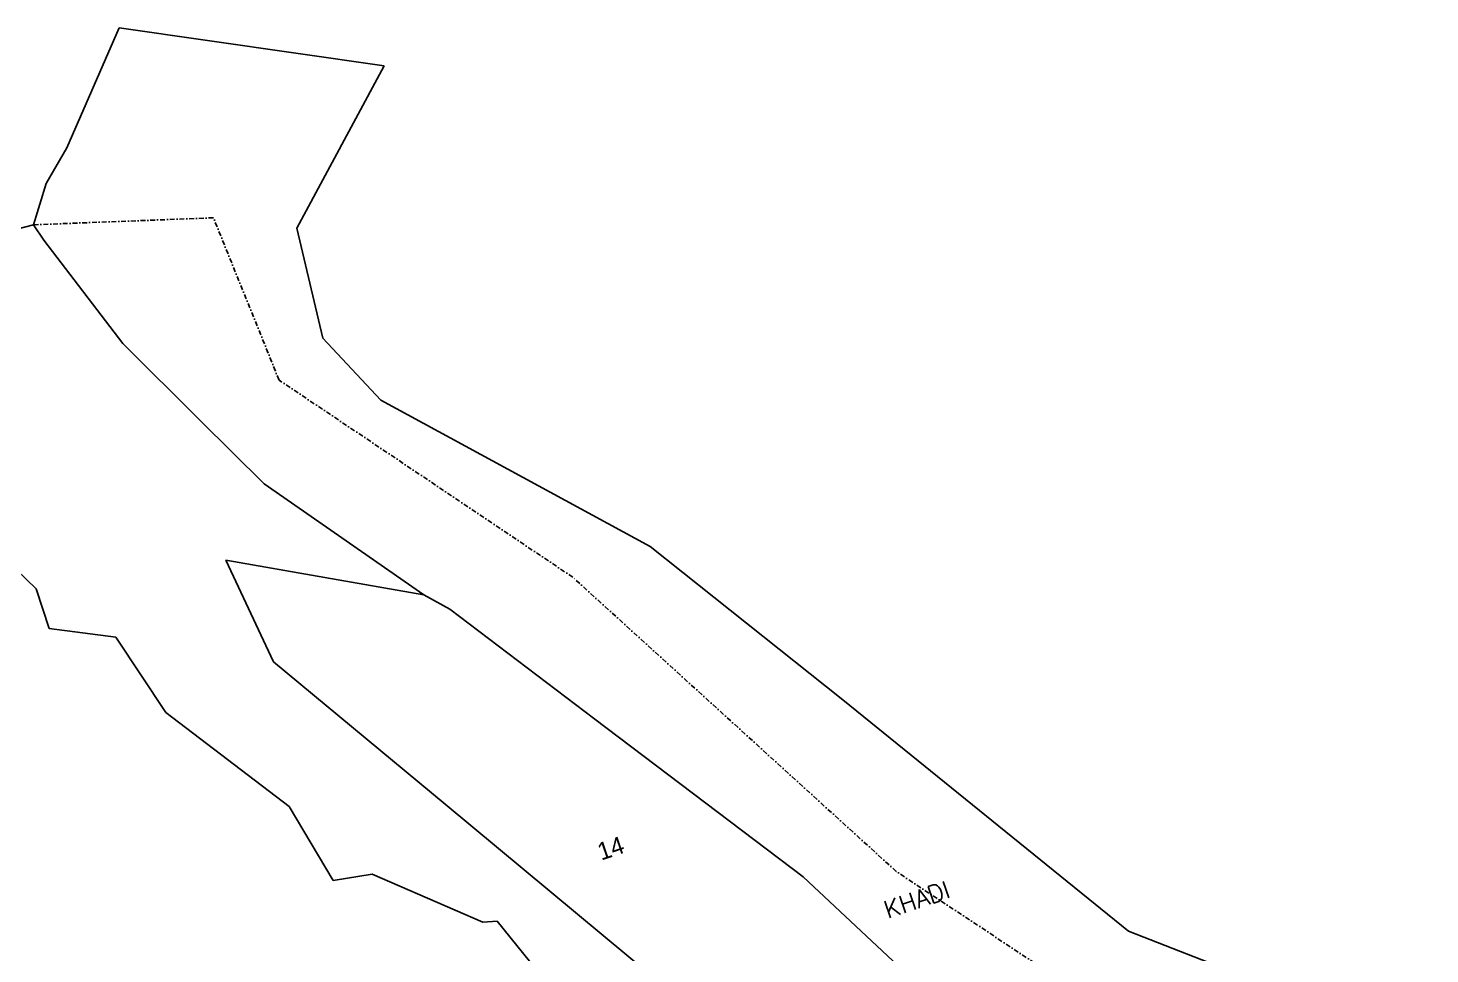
# Model space of a CAD drawing. Header units: metres. Extents: x 322986 to 329400, y 1832749 to 1836820.
# Drawn here: x 327099 to 328554, y 1835725 to 1836687 of the extents above; entities that cross this region are included whole.
import ezdxf

# ---------------------------------------------------------------- set-up
doc = ezdxf.new("R2010")
doc.units = ezdxf.units.M
doc.header["$MEASUREMENT"] = 0
doc.linetypes.add('DASHDOT', pattern=[1, 0.5, -0.25, 0, -0.25])
for name, color, linetype in [('OFF', 1, 'Continuous'), ('POLY_PARCEL', 6, 'Continuous'), ('POLY_WATER', 4, 'Continuous'), ('TEXT_MAPIN', 7, 'Continuous'), ('TEXT_PARCEL', 7, 'Continuous'), ('V_BOUND_LINE', 7, 'Continuous'), ('V_BOUND_STREAM_LINE', 7, 'DASHDOT')]:
    doc.layers.add(name, color=color, linetype=linetype)
doc.styles.get("Standard").update_dxf_attribs({"font": 'simplex.shx'})
doc.styles.add('TEXT_MAP', font='')
doc.styles.get('TEXT_MAP').set_extended_font_data('Kruti Dev 050')

msp = doc.modelspace()

# ---------------------------------------------------------------- linework, layer by layer
at = {"layer": 'OFF'}
msp.add_line((327468.6, 1836648.2), (327193.5, 1836687.5), dxfattribs=at)
at = {"layer": 'POLY_PARCEL'}
for p, q in [((327353.7, 1836028.9), (327304.2, 1836134.5)), ((327304.2, 1836134.5), (327509.9, 1836098.6)), ((327531.9, 1835880.9), (327353.7, 1836028.9)), ((327749.3, 1835700.1), (327531.9, 1835880.9))]:
    msp.add_line(p, q, dxfattribs=at)
at = {"layer": 'POLY_WATER'}
for p, q in [((327193.5, 1836687.5), (327139, 1836563.1)), ((327468.6, 1836648.2), (327377.9, 1836479.5)), ((327139, 1836563.1), (327117.7, 1836526)), ((327117.7, 1836526), (327104.4, 1836483)), ((327104.4, 1836483), (327115.3, 1836467.2)), ((327115.3, 1836467.2), (327197.1, 1836359.6)), ((327377.9, 1836479.5), (327404.9, 1836365.1)), ((327404.9, 1836365.1), (327465, 1836300.8)), ((327197.1, 1836359.6), (327277.6, 1836279.7)), ((327465, 1836300.8), (327744.7, 1836148.9)), ((327277.6, 1836279.7), (327344, 1836213.8)), ((327344, 1836213.8), (327509.9, 1836098.6)), ((327744.7, 1836148.9), (327944.9, 1835989.3)), ((327509.9, 1836098.6), (327536.6, 1836083.7)), ((327536.6, 1836083.7), (327687.4, 1835969.3)), ((327944.9, 1835989.3), (328241.5, 1835749.2)), ((327687.4, 1835969.3), (327903.5, 1835805.4)), ((327903.5, 1835805.4), (328091, 1835630.4)), ((328241.5, 1835749.2), (328554.5, 1835626.9))]:
    msp.add_line(p, q, dxfattribs=at)
at = {"layer": 'V_BOUND_LINE'}
for p, q in [((327071.2, 1836474.3), (327104.4, 1836483)), ((327107.2, 1836104.6), (326997.4, 1836210.8)), ((327120.8, 1836063.6), (327107.2, 1836104.6)), ((327190.1, 1836054.4), (327120.8, 1836063.6)), ((327241.9, 1835976.2), (327190.1, 1836054.4)), ((327369.9, 1835878.7), (327241.9, 1835976.2)), ((327415.7, 1835801.7), (327369.9, 1835878.7)), ((327456.2, 1835808.2), (327415.7, 1835801.7)), ((327571.1, 1835758.6), (327456.2, 1835808.2)), ((327585.8, 1835759.4), (327571.1, 1835758.6)), ((327722.2, 1835591.5), (327585.8, 1835759.4))]:
    msp.add_line(p, q, dxfattribs=at)
at = {"layer": 'V_BOUND_STREAM_LINE', "ltscale": 10}
for p, q in [((327291.3, 1836490.3), (327104.4, 1836483)), ((327359.4, 1836321.7), (327291.3, 1836490.3)), ((327664.3, 1836116.9), (327359.4, 1836321.7)), ((328000.3, 1835811.1), (327664.3, 1836116.9)), ((328329, 1835593.6), (328000.3, 1835811.1))]:
    msp.add_line(p, q, dxfattribs=at)

# ---------------------------------------------------------------- texts
at = {"layer": 'TEXT_MAPIN', "ltscale": 10}
msp.add_text('KHADI', height=18.22, rotation=18.8059, dxfattribs=at).set_placement((327991.4, 1835761.9))
at = {"layer": 'TEXT_PARCEL', "style": 'TEXT_MAP'}
msp.add_text('14', height=18.22, rotation=18.8059, dxfattribs=at).set_placement((327693.9, 1835822.3))

doc.saveas('drawing.dxf')
